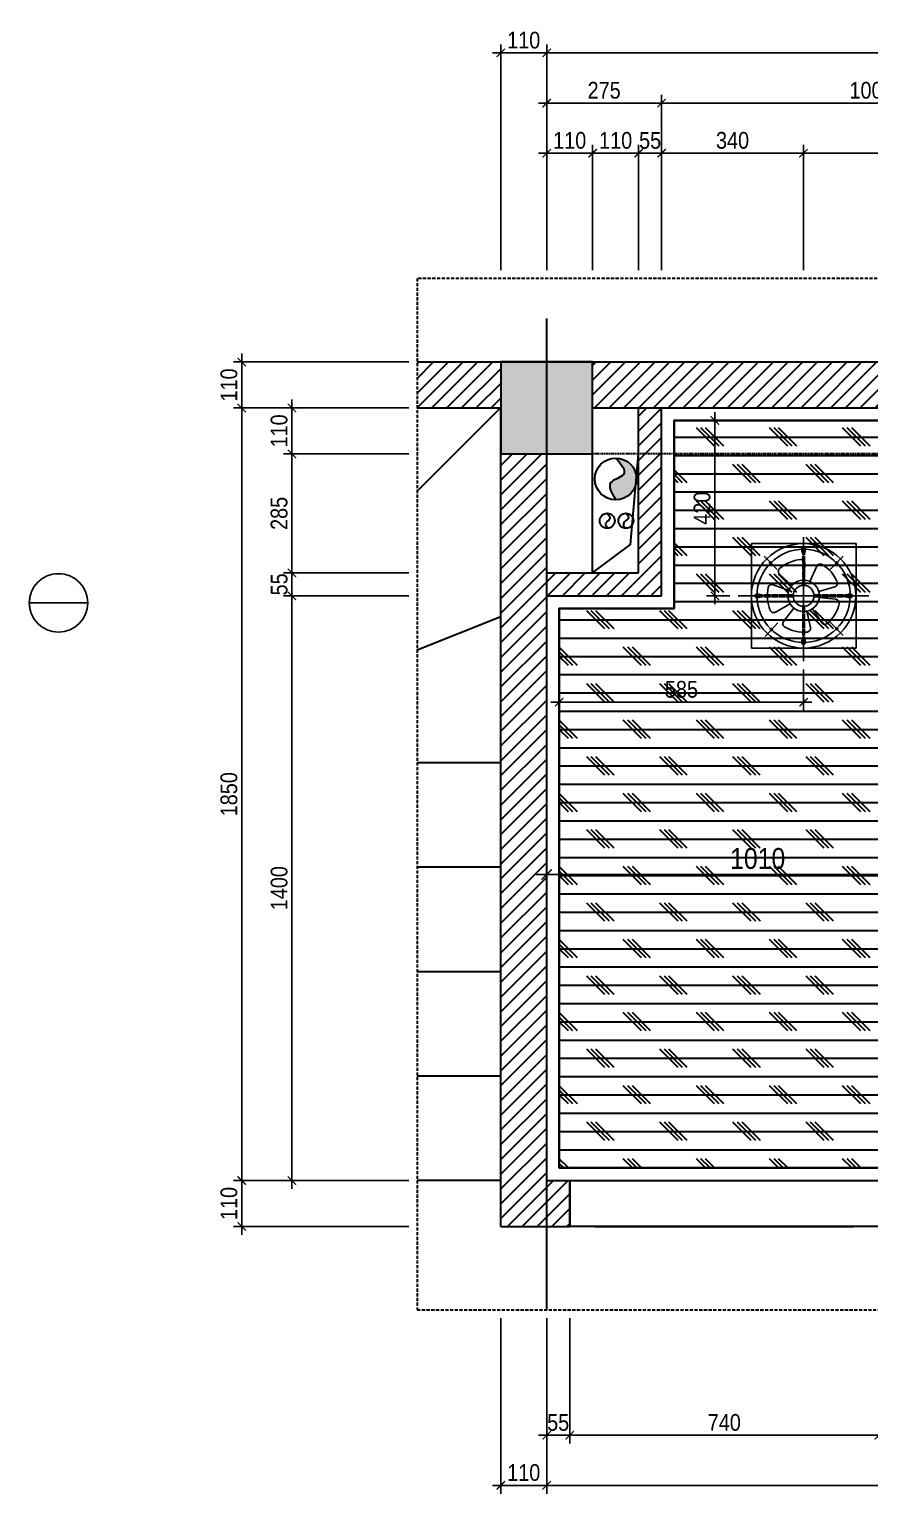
# Model space of a CAD drawing. Header units: millimetres. Extents: x -82962 to 19744, y -138000 to 4535.
# Drawn here: x 4450 to 6462, y -59018 to -55512 of the extents above; entities that cross this region are included whole.
import ezdxf

# ---------------------------------------------------------------- set-up
doc = ezdxf.new("R2010")
doc.units = ezdxf.units.MM
doc.header["$LTSCALE"] = 1000
doc.header["$MEASUREMENT"] = 0
doc.header["$PDMODE"] = 3
doc.linetypes.add('HIDDEN', pattern=[0.375, 0.25, -0.125])
doc.layers.get('0').update_dxf_attribs({"lineweight": 30})
doc.layers.get('DEFPOINTS').update_dxf_attribs({"color": 4, "lineweight": 30})
doc.layers.add('TBD', color=2, linetype='Continuous')
doc.layers.add('THAY', color=4, linetype='Continuous', lineweight=30)
doc.styles.add('ARIAL', font='arial.ttf', dxfattribs={"width": 0.85})
doc.dimstyles.new('DIM 1-100', dxfattribs={"dimscale": 0, "dimtxt": 2, "dimasz": 1, "dimexe": 1, "dimexo": 1, "dimgap": 0.5, "dimtad": 1, "dimdec": 4, "dimrnd": 1, "dimdsep": 46, "dimtxsty": 'ARIAL', "dimblk1": 'ARCHTICK', "dimblk2": 'ARCHTICK', "dimsah": 1, "dimcen": 2, "dimdle": 1, "dimclrd": 9, "dimclre": 9, "dimclrt": 1, "dimadec": 0, "dimazin": 0, "dimtfac": 1, "dimtdec": 4, "dimtix": 1, "dimtmove": 2, "dimatfit": 3, "dimldrblk": 'DOT', "dimfxl": 1, "dimtvp": 1, "dimtolj": 1, "dimarcsym": 0})

# ---------------------------------------------------------------- blocks, each defined once
blk = doc.blocks.new('l17')
at = {"linetype": 'ByBlock'}
blk.add_wipeout([(-175, 0), (-171.7, 33.8), (-166.5, 53.8), (-159.9, 71.2), (-150.3, 89.6), (-136.7, 109.3), (-122.5, 124.9), (-104, 140.8), (-84.3, 153.3), (-59.4, 164.6), (-38.1, 170.8), (-19, 174), (0, 175), (0, 175), (27.6, 172.8), (37, 171), (53.4, 166.7), (74.9, 158.1), (84.4, 153.3), (84.4, 153.3), (96.7, 145.8), (115.1, 131.8), (142.6, 101.5), (152, 86.7), (159.7, 71.6), (166.5, 54), (169.6, 43.2), (173.7, 21), (174.8, 8.6), (174.8, 0), (174, -18.3), (168.9, -45.8), (161.5, -67.4), (151.7, -87.3), (141.5, -103), (133, -113.7), (114.2, -132.6), (103.6, -141.1), (94.7, -147.2), (78, -156.7), (60.9, -164.1), (29.5, -172.5), (13, -174.5), (-9.7, -174.7), (-9.7, -174.7), (-25.6, -173.1), (-45.9, -168.9), (-55.1, -166.1), (-75.3, -158), (-89.6, -150.3), (-101.4, -142.6), (-113.2, -133.5), (-129.6, -117.6), (-139.1, -106.2), (-146.3, -96), (-152.4, -86), (-158.7, -73.7), (-164.2, -60.6), (-169.4, -44), (-172.3, -30.8)], dxfattribs=at).dxf.layer = 'TBD'
at = {"layer": 'TBD', "linetype": 'ByBlock'}
blk.add_line((-175, 0), (175, 0), dxfattribs=at)
blk.add_circle((0, 0), 175, dxfattribs=at)
blk = doc.blocks.new('quat gan tran mb')
at = {"linetype": 'ByBlock'}
blk.add_wipeout([(-179.5, 180.7), (179.5, 180.7), (179.5, -179.5), (-179.5, -179.5)], dxfattribs=at).dxf.layer = 'TBD'
at = {"layer": 'TBD', "color": 8, "linetype": 'ByBlock'}
for p, q in [((0, -224.4), (0, 224.4)), ((-5.8, 153.9), (-5.8, 164)), ((5.8, 153.9), (-5.8, 153.9)), ((-3.2, 146.1), (-5.8, 153.9)), ((3.2, 146.1), (5.8, 153.9)), ((5.8, 153.9), (5.8, 164)), ((-90.7, 90.7), (-136, 136)), ((-14.8, 51.8), (-30.7, 107.1)), ((-3.2, 141), (-3.2, 146.1)), ((-3.2, 146.1), (3.2, 146.1)), ((-3.2, 114.1), (-3.2, 136.5)), ((-3.2, 88.4), (-3.2, 110.9)), ((3.2, 141), (3.2, 146.1)), ((3.2, 114.1), (3.2, 136.5)), ((3.2, 88.4), (3.2, 110.9)), ((5.6, 53.6), (11.6, 110.8)), ((90.7, 90.7), (136, 136)), ((-3.2, 62.7), (-3.2, 85.2)), ((-3.2, 35.8), (-3.2, 59.5)), ((3.2, 62.7), (3.2, 85.2)), ((3.2, 35.8), (3.2, 59.5)), ((44.6, 30.1), (92.4, 62.3)), ((224.4, 0), (-202, 0)), ((-153.9, 5.8), (-164, 5.8)), ((-146.1, 3.2), (-153.9, 5.8)), ((-153.9, 5.8), (-153.9, -5.8)), ((-141, 3.2), (-146.1, 3.2)), ((-146.1, -3.2), (-146.1, 3.2)), ((-114.1, 3.2), (-137, 3.2)), ((-53.8, 1.9), (-111.4, 3.9)), ((-88.4, 3.2), (-110.9, 3.2)), ((-49.2, 21.9), (-101.8, 45.3)), ((-62.7, 3.2), (-85.2, 3.2)), ((-35.8, 3.2), (-59.5, 3.2)), ((35.8, 3.2), (59.5, 3.2)), ((52.7, 11.2), (109, 23.2)), ((62.7, 3.2), (85.2, 3.2)), ((88.4, 3.2), (110.9, 3.2)), ((114.1, 3.2), (136.5, 3.2)), ((141, 3.2), (146.1, 3.2)), ((146.1, 3.2), (153.9, 5.8)), ((146.1, 3.2), (146.1, -3.2)), ((153.9, 5.8), (164, 5.8)), ((153.9, -5.8), (153.9, 5.8)), ((-153.9, -5.8), (-164, -5.8)), ((-146.1, -3.2), (-153.9, -5.8)), ((-141, -3.2), (-146.1, -3.2)), ((-114.1, -3.2), (-137, -3.2)), ((-88.4, -3.2), (-110.9, -3.2)), ((-62.7, -3.2), (-85.2, -3.2)), ((-36, -40), (-74.6, -82.8)), ((-35.8, -3.2), (-59.5, -3.2)), ((-3.2, -35.8), (-3.2, -59.5)), ((3.2, -35.8), (3.2, -59.5)), ((26.9, -46.6), (55.7, -96.5)), ((35.8, -3.2), (59.5, -3.2)), ((42.4, -33.2), (87.8, -68.6)), ((62.7, -3.2), (85.2, -3.2)), ((88.4, -3.2), (110.9, -3.2)), ((114.1, -3.2), (136.5, -3.2)), ((141, -3.2), (146.1, -3.2)), ((146.1, -3.2), (153.9, -5.8)), ((153.9, -5.8), (164, -5.8)), ((-90.7, -90.7), (-136, -136)), ((-18.4, -50.6), (-38.1, -104.7)), ((-3.2, -62.7), (-3.2, -85.2)), ((-3.2, -88.4), (-3.2, -110.9)), ((3.2, -62.7), (3.2, -85.2)), ((3.2, -88.4), (3.2, -110.9)), ((93, -88.3), (139.5, -132.4)), ((-3.2, -146.1), (-5.8, -153.9)), ((-3.2, -114.1), (-3.2, -136.5)), ((-3.2, -141), (-3.2, -146.1)), ((3.2, -146.1), (-3.2, -146.1)), ((3.2, -114.1), (3.2, -136.5)), ((3.2, -141), (3.2, -146.1)), ((3.2, -146.1), (5.8, -153.9)), ((-5.8, -153.9), (-5.8, -164)), ((-5.8, -153.9), (5.8, -153.9)), ((5.8, -153.9), (5.8, -164))]:
    blk.add_line(p, q, dxfattribs=at)
at = {"layer": 'TBD', "linetype": 'ByBlock'}
for p, q in [((-179.5, 180.7), (-179.5, -179.5)), ((179.5, 180.7), (-179.5, 180.7)), ((179.5, -179.5), (179.5, 180.7)), ((-179.5, -179.5), (179.5, -179.5))]:
    blk.add_line(p, q, dxfattribs=at)
at = {"layer": 'TBD', "linetype": 'ByBlock', "extrusion": (0, 0, -1)}
blk.add_ellipse((0, 0), major_axis=(179.5, 0.1), ratio=1, start_param=0.000343, end_param=6.283528, dxfattribs=at)
at = {"layer": 'TBD', "color": 8, "linetype": 'ByBlock', "extrusion": (0, 0, -1)}
for centre, major_axis, start_param, end_param in [((0, 0), (-160.3, 0.7), 3.137083398972083, 9.42026870615167), ((0, 160.3), (2.72, 2.72), 0.785398, 7.068583), ((-113.3, 113.3), (2.72, 2.72), 0.785398, 7.068583), ((0, 0), (88.4, 88.4), 4.460406, 5.103998), ((24.4, 109.5), (9.07, 9.07), 4.031711, 5.717043), ((0, 0), (88.4, 88.4), -0.566142, 0.07745), ((113.3, 113.3), (2.72, 2.72), 0.785398, 7.068583), ((-96.6, 57), (9.07, 9.07), 2.775074, 4.460406), ((0, 0), (-38.1, 38.1), 2.356194490192159, 8.639379797371745), ((-160.3, 0), (-2.72, 2.72), 2.356194490191123, 8.63937979737071), ((0, 0), (25.4, 25.4), 0.785398, 7.068583), ((0, 0), (88.4, 88.4), 0.690495, 1.334087), ((111.7, 10.6), (9.07, 9.07), -0.994838, 0.690495), ((160.3, 0), (-2.72, 2.72), 2.356194490191123, 8.63937979737071), ((0, 0), (88.4, 88.4), 3.203769, 3.847361), ((-84.1, -74.2), (-9.07, 9.07), 3.089233, 4.774565), ((44.6, -102.9), (-9.07, 9.07), 1.832596, 3.517928), ((-113.3, -113.3), (2.72, 2.72), 0.785398, 7.068583), ((0, 0), (88.4, 88.4), 1.947132, 2.590724), ((116.2, -110.3), (2.72, 2.72), 0.785398, 7.068583), ((0, -160.3), (2.72, 2.72), 0.785398, 7.068583)]:
    blk.add_ellipse(centre, major_axis=major_axis, ratio=1, start_param=start_param, end_param=end_param, dxfattribs=at)
at = {"layer": 'TBD', "color": 8, "linetype": 'ByBlock'}
for centre, major_axis, start_param, end_param in [((0, 159), (5.44, 5.44), 6.220521, 7.916646), ((0, 160.3), (2.27, 2.27), 2.356194490189418, 8.639379797369005), ((-43, 103.6), (9.07, 9.07), 5.77704, 7.462372), ((85.2, 72.9), (-9.07, 9.07), 2.949606, 4.634939), ((-159, 0), (5.44, 5.44), 1.508132, 3.204257), ((-160.3, 0), (2.27, 2.27), 2.356194490191307, 8.639379797370893), ((-111.8, -8.9), (9.07, 9.07), 0.750492, 2.435824), ((160.3, 0), (2.27, 2.27), 2.356194490191307, 8.639379797370893), ((159, 0), (5.44, 5.44), 4.649725, 6.345849), ((95.7, -58.5), (-9.07, 9.07), 1.692969, 3.378302), ((-26.1, -109.1), (9.07, 9.07), 2.007129, 3.692461), ((0, -159), (5.44, 5.44), 3.078929, 4.775053), ((0, -160.3), (2.27, 2.27), 2.356194490191307, 8.639379797370893)]:
    blk.add_ellipse(centre, major_axis=major_axis, ratio=1, start_param=start_param, end_param=end_param, dxfattribs=at)
blk = doc.blocks.new('_ARCHTICK')
at = {"color": 0, "linetype": 'ByBlock', "const_width": 0.15}
blk.add_lwpolyline([(-0.5, -0.5), (0.5, 0.5)], dxfattribs=at)
blk = doc.blocks.new('*D579')
at = {"layer": 'DEFPOINTS', "color": 0, "ltscale": 0.2, "transparency": 16777216}
for p in [(5688.6, -57442.2), (6698.6, -57442.2), (5688.6, -57535.7)]:
    blk.add_point(p, dxfattribs=at)
at = {"layer": 'THAY', "color": 9, "lineweight": -2, "ltscale": 0.2, "transparency": 16777216}
for p, q in [((5688.6, -57467.2), (5688.6, -57560.7)), ((6698.6, -57467.2), (6698.6, -57560.7)), ((6723.6, -57535.7), (5663.6, -57535.7))]:
    blk.add_line(p, q, dxfattribs=at)
at = {"layer": 'THAY', "color": 9, "lineweight": -2, "ltscale": 0.2, "transparency": 16777216, "xscale": 25, "yscale": 25, "zscale": 25, "rotation": 180}
blk.add_blockref('_ARCHTICK', (5688.6, -57535.7), dxfattribs=at)
at = {"layer": 'THAY', "color": 9, "lineweight": -2, "ltscale": 0.2, "transparency": 16777216, "xscale": 25, "yscale": 25, "zscale": 25}
blk.add_blockref('_ARCHTICK', (6698.6, -57535.7), dxfattribs=at)
at = {"layer": 'THAY', "color": 1, "ltscale": 0.2, "transparency": 16777216, "insert": (6193.6, -57497.7), "char_height": 50, "attachment_point": 5, "style": 'ARIAL'}
blk.add_mtext('\\A1;1010', dxfattribs=at)
blk = doc.blocks.new('_DOT')
at = {"color": 0, "linetype": 'ByBlock', "ltscale": 10}
blk.add_line((-0.5, 0), (-1, 0), dxfattribs=at)
at = {"color": 0, "linetype": 'ByBlock', "ltscale": 10, "const_width": 0.5}
blk.add_lwpolyline([(-0.25, 0, 1), (0.25, 0, 1)], format="xyb", close=True, dxfattribs=at)
blk = doc.blocks.new('*D631')
at = {"layer": 'DEFPOINTS', "color": 0, "ltscale": 0.2, "transparency": 16777216}
for p in [(5798.6, -55808.5), (5688.6, -56108.5), (5798.6, -56108.5)]:
    blk.add_point(p, dxfattribs=at)
at = {"layer": 'THAY', "color": 9, "lineweight": -2, "ltscale": 0.2, "transparency": 16777216}
for p, q in [((5688.6, -56088.5), (5688.6, -55788.5)), ((5798.6, -56088.5), (5798.6, -55788.5)), ((5668.6, -55808.5), (5818.6, -55808.5))]:
    blk.add_line(p, q, dxfattribs=at)
at = {"layer": 'THAY', "color": 9, "lineweight": -2, "ltscale": 0.2, "transparency": 16777216, "xscale": 19.99999999999999, "yscale": 19.99999999999999, "zscale": 19.99999999999999, "rotation": 180}
blk.add_blockref('_ARCHTICK', (5688.6, -55808.5), dxfattribs=at)
at = {"layer": 'THAY', "color": 9, "lineweight": -2, "ltscale": 0.2, "transparency": 16777216, "xscale": 19.99999999999999, "yscale": 19.99999999999999, "zscale": 19.99999999999999}
blk.add_blockref('_ARCHTICK', (5798.6, -55808.5), dxfattribs=at)
at = {"layer": 'THAY', "color": 1, "ltscale": 0.2, "transparency": 16777216, "insert": (5743.6, -55778), "char_height": 40, "attachment_point": 5, "style": 'ARIAL'}
blk.add_mtext('\\A1;110', dxfattribs=at)
blk = doc.blocks.new('*D632')
at = {"layer": 'DEFPOINTS', "color": 0, "ltscale": 0.2, "transparency": 16777216}
for p in [(5908.6, -55808.5), (5798.6, -56108.5), (5908.6, -56108.5)]:
    blk.add_point(p, dxfattribs=at)
at = {"layer": 'THAY', "color": 9, "lineweight": -2, "ltscale": 0.2, "transparency": 16777216}
for p, q in [((5798.6, -56088.5), (5798.6, -55788.5)), ((5908.6, -56088.5), (5908.6, -55788.5)), ((5778.6, -55808.5), (5928.6, -55808.5))]:
    blk.add_line(p, q, dxfattribs=at)
at = {"layer": 'THAY', "color": 9, "lineweight": -2, "ltscale": 0.2, "transparency": 16777216, "xscale": 19.99999999999999, "yscale": 19.99999999999999, "zscale": 19.99999999999999, "rotation": 180}
blk.add_blockref('_ARCHTICK', (5798.6, -55808.5), dxfattribs=at)
at = {"layer": 'THAY', "color": 9, "lineweight": -2, "ltscale": 0.2, "transparency": 16777216, "xscale": 19.99999999999999, "yscale": 19.99999999999999, "zscale": 19.99999999999999}
blk.add_blockref('_ARCHTICK', (5908.6, -55808.5), dxfattribs=at)
at = {"layer": 'THAY', "color": 1, "ltscale": 0.2, "transparency": 16777216, "insert": (5853.6, -55778), "char_height": 40, "attachment_point": 5, "style": 'ARIAL'}
blk.add_mtext('\\A1;110', dxfattribs=at)
blk = doc.blocks.new('*D633')
at = {"layer": 'DEFPOINTS', "color": 0, "ltscale": 0.2, "transparency": 16777216}
for p in [(5963.6, -55808.5), (5908.6, -56108.5), (5963.6, -56108.5)]:
    blk.add_point(p, dxfattribs=at)
at = {"layer": 'THAY', "color": 9, "lineweight": -2, "ltscale": 0.2, "transparency": 16777216}
for p, q in [((5908.6, -56088.5), (5908.6, -55788.5)), ((5963.6, -56088.5), (5963.6, -55788.5)), ((5908.6, -55808.5), (5888.6, -55808.5)), ((5908.6, -55808.5), (5963.6, -55808.5)), ((5963.6, -55808.5), (5983.6, -55808.5))]:
    blk.add_line(p, q, dxfattribs=at)
at = {"layer": 'THAY', "color": 9, "lineweight": -2, "ltscale": 0.2, "transparency": 16777216, "xscale": 19.99999999999999, "yscale": 19.99999999999999, "zscale": 19.99999999999999}
blk.add_blockref('_ARCHTICK', (5908.6, -55808.5), dxfattribs=at)
at = {"layer": 'THAY', "color": 9, "lineweight": -2, "ltscale": 0.2, "transparency": 16777216, "xscale": 19.99999999999999, "yscale": 19.99999999999999, "zscale": 19.99999999999999, "rotation": 180}
blk.add_blockref('_ARCHTICK', (5963.6, -55808.5), dxfattribs=at)
at = {"layer": 'THAY', "color": 1, "ltscale": 0.2, "transparency": 16777216, "insert": (5936.1, -55778.1), "char_height": 40, "attachment_point": 5, "style": 'ARIAL'}
blk.add_mtext('\\A1;55', dxfattribs=at)
blk = doc.blocks.new('*D634')
at = {"layer": 'DEFPOINTS', "color": 0, "ltscale": 0.2, "transparency": 16777216}
for p in [(6303.2, -55808.5), (5963.6, -56108.5), (6303.2, -56108.5)]:
    blk.add_point(p, dxfattribs=at)
at = {"layer": 'THAY', "color": 9, "lineweight": -2, "ltscale": 0.2, "transparency": 16777216}
for p, q in [((5963.6, -56088.5), (5963.6, -55788.5)), ((6303.2, -56088.5), (6303.2, -55788.5)), ((5943.6, -55808.5), (6323.2, -55808.5))]:
    blk.add_line(p, q, dxfattribs=at)
at = {"layer": 'THAY', "color": 9, "lineweight": -2, "ltscale": 0.2, "transparency": 16777216, "xscale": 19.99999999999999, "yscale": 19.99999999999999, "zscale": 19.99999999999999, "rotation": 180}
blk.add_blockref('_ARCHTICK', (5963.6, -55808.5), dxfattribs=at)
at = {"layer": 'THAY', "color": 9, "lineweight": -2, "ltscale": 0.2, "transparency": 16777216, "xscale": 19.99999999999999, "yscale": 19.99999999999999, "zscale": 19.99999999999999}
blk.add_blockref('_ARCHTICK', (6303.2, -55808.5), dxfattribs=at)
at = {"layer": 'THAY', "color": 1, "ltscale": 0.2, "transparency": 16777216, "insert": (6133.4, -55778), "char_height": 40, "attachment_point": 5, "style": 'ARIAL'}
blk.add_mtext('\\A1;340', dxfattribs=at)
blk = doc.blocks.new('*D635')
at = {"layer": 'DEFPOINTS', "color": 0, "ltscale": 0.2, "transparency": 16777216}
for p in [(6968.6, -55808.5), (6303.2, -56108.5), (6968.6, -56108.5)]:
    blk.add_point(p, dxfattribs=at)
at = {"layer": 'THAY', "color": 9, "lineweight": -2, "ltscale": 0.2, "transparency": 16777216}
for p, q in [((6303.2, -56088.5), (6303.2, -55788.5)), ((6968.6, -56088.5), (6968.6, -55788.5)), ((6283.2, -55808.5), (6988.6, -55808.5))]:
    blk.add_line(p, q, dxfattribs=at)
at = {"layer": 'THAY', "color": 9, "lineweight": -2, "ltscale": 0.2, "transparency": 16777216, "xscale": 19.99999999999999, "yscale": 19.99999999999999, "zscale": 19.99999999999999, "rotation": 180}
blk.add_blockref('_ARCHTICK', (6303.2, -55808.5), dxfattribs=at)
at = {"layer": 'THAY', "color": 9, "lineweight": -2, "ltscale": 0.2, "transparency": 16777216, "xscale": 19.99999999999999, "yscale": 19.99999999999999, "zscale": 19.99999999999999}
blk.add_blockref('_ARCHTICK', (6968.6, -55808.5), dxfattribs=at)
at = {"layer": 'THAY', "color": 1, "ltscale": 0.2, "transparency": 16777216, "insert": (6635.9, -55778), "char_height": 40, "attachment_point": 5, "style": 'ARIAL'}
blk.add_mtext('\\A1;665', dxfattribs=at)
blk = doc.blocks.new('*D639')
at = {"layer": 'DEFPOINTS', "color": 0, "ltscale": 0.2, "transparency": 16777216}
for p in [(5688.6, -55568.5), (5688.6, -56108.5), (7708.6, -56108.5)]:
    blk.add_point(p, dxfattribs=at)
at = {"layer": 'THAY', "color": 9, "lineweight": -2, "ltscale": 0.2, "transparency": 16777216}
for p, q in [((7728.6, -55568.5), (5668.6, -55568.5)), ((5688.6, -56088.5), (5688.6, -55548.5)), ((7708.6, -56088.5), (7708.6, -55548.5))]:
    blk.add_line(p, q, dxfattribs=at)
at = {"layer": 'THAY', "color": 9, "lineweight": -2, "ltscale": 0.2, "transparency": 16777216, "xscale": 19.99999999999999, "yscale": 19.99999999999999, "zscale": 19.99999999999999, "rotation": 180}
blk.add_blockref('_ARCHTICK', (5688.6, -55568.5), dxfattribs=at)
at = {"layer": 'THAY', "color": 9, "lineweight": -2, "ltscale": 0.2, "transparency": 16777216, "xscale": 19.99999999999999, "yscale": 19.99999999999999, "zscale": 19.99999999999999}
blk.add_blockref('_ARCHTICK', (7708.6, -55568.5), dxfattribs=at)
at = {"layer": 'THAY', "color": 1, "ltscale": 0.2, "transparency": 16777216, "insert": (6698.6, -55538), "char_height": 40, "attachment_point": 5, "style": 'ARIAL'}
blk.add_mtext('\\A1;2020', dxfattribs=at)
blk = doc.blocks.new('*D640')
at = {"layer": 'DEFPOINTS', "color": 0, "ltscale": 0.2, "transparency": 16777216}
for p in [(5578.6, -55568.5), (5578.6, -56108.5), (5688.6, -56108.5)]:
    blk.add_point(p, dxfattribs=at)
at = {"layer": 'THAY', "color": 9, "lineweight": -2, "ltscale": 0.2, "transparency": 16777216}
for p, q in [((5708.6, -55568.5), (5558.6, -55568.5)), ((5578.6, -56088.5), (5578.6, -55548.5)), ((5688.6, -56088.5), (5688.6, -55548.5))]:
    blk.add_line(p, q, dxfattribs=at)
at = {"layer": 'THAY', "color": 9, "lineweight": -2, "ltscale": 0.2, "transparency": 16777216, "xscale": 19.99999999999999, "yscale": 19.99999999999999, "zscale": 19.99999999999999, "rotation": 180}
blk.add_blockref('_ARCHTICK', (5578.6, -55568.5), dxfattribs=at)
at = {"layer": 'THAY', "color": 9, "lineweight": -2, "ltscale": 0.2, "transparency": 16777216, "xscale": 19.99999999999999, "yscale": 19.99999999999999, "zscale": 19.99999999999999}
blk.add_blockref('_ARCHTICK', (5688.6, -55568.5), dxfattribs=at)
at = {"layer": 'THAY', "color": 1, "ltscale": 0.2, "transparency": 16777216, "insert": (5633.6, -55538), "char_height": 40, "attachment_point": 5, "style": 'ARIAL'}
blk.add_mtext('\\A1;110', dxfattribs=at)
blk = doc.blocks.new('*D618')
at = {"layer": 'DEFPOINTS', "color": 0, "ltscale": 0.2, "transparency": 16777216}
for p in [(5378.6, -56418.5), (5078.6, -56528.5), (5378.6, -56528.5)]:
    blk.add_point(p, dxfattribs=at)
at = {"layer": 'THAY', "color": 9, "lineweight": -2, "ltscale": 0.2, "transparency": 16777216}
for p, q in [((5358.6, -56418.5), (5058.6, -56418.5)), ((5078.6, -56398.5), (5078.6, -56548.5)), ((5358.6, -56528.5), (5058.6, -56528.5))]:
    blk.add_line(p, q, dxfattribs=at)
at = {"layer": 'THAY', "color": 9, "lineweight": -2, "ltscale": 0.2, "transparency": 16777216, "xscale": 19.99999999999999, "yscale": 19.99999999999999, "zscale": 19.99999999999999}
for p, rotation in [((5078.6, -56418.5), 90), ((5078.6, -56528.5), 270)]:
    blk.add_blockref('_ARCHTICK', p, dxfattribs=dict(at, rotation=rotation))
at = {"layer": 'THAY', "color": 1, "ltscale": 0.2, "transparency": 16777216, "insert": (5048.2, -56473.5), "char_height": 40, "attachment_point": 5, "rotation": 90, "style": 'ARIAL'}
blk.add_mtext('\\A1;110', dxfattribs=at)
blk = doc.blocks.new('*D619')
at = {"layer": 'DEFPOINTS', "color": 0, "ltscale": 0.2, "transparency": 16777216}
for p in [(5378.6, -56528.5), (5078.6, -56813.5), (5378.6, -56813.5)]:
    blk.add_point(p, dxfattribs=at)
at = {"layer": 'THAY', "color": 9, "lineweight": -2, "ltscale": 0.2, "transparency": 16777216}
for p, q in [((5078.6, -56508.5), (5078.6, -56833.5)), ((5358.6, -56528.5), (5058.6, -56528.5)), ((5358.6, -56813.5), (5058.6, -56813.5))]:
    blk.add_line(p, q, dxfattribs=at)
at = {"layer": 'THAY', "color": 9, "lineweight": -2, "ltscale": 0.2, "transparency": 16777216, "xscale": 19.99999999999999, "yscale": 19.99999999999999, "zscale": 19.99999999999999}
for p, rotation in [((5078.6, -56528.5), 90), ((5078.6, -56813.5), 270)]:
    blk.add_blockref('_ARCHTICK', p, dxfattribs=dict(at, rotation=rotation))
at = {"layer": 'THAY', "color": 1, "ltscale": 0.2, "transparency": 16777216, "insert": (5048.2, -56671), "char_height": 40, "attachment_point": 5, "rotation": 90, "style": 'ARIAL'}
blk.add_mtext('\\A1;285', dxfattribs=at)
blk = doc.blocks.new('*D620')
at = {"layer": 'DEFPOINTS', "color": 0, "ltscale": 0.2, "transparency": 16777216}
for p in [(5378.6, -56813.5), (5078.6, -56868.5), (5378.6, -56868.5)]:
    blk.add_point(p, dxfattribs=at)
at = {"layer": 'THAY', "color": 9, "lineweight": -2, "ltscale": 0.2, "transparency": 16777216}
for p, q in [((5078.6, -56813.5), (5078.6, -56793.5)), ((5358.6, -56813.5), (5058.6, -56813.5)), ((5078.6, -56813.5), (5078.6, -56868.5)), ((5358.6, -56868.5), (5058.6, -56868.5)), ((5078.6, -56868.5), (5078.6, -56888.5))]:
    blk.add_line(p, q, dxfattribs=at)
at = {"layer": 'THAY', "color": 9, "lineweight": -2, "ltscale": 0.2, "transparency": 16777216, "xscale": 19.99999999999999, "yscale": 19.99999999999999, "zscale": 19.99999999999999}
for p, rotation in [((5078.6, -56813.5), 270), ((5078.6, -56868.5), 90)]:
    blk.add_blockref('_ARCHTICK', p, dxfattribs=dict(at, rotation=rotation))
at = {"layer": 'THAY', "color": 1, "ltscale": 0.2, "transparency": 16777216, "insert": (5048.3, -56841), "char_height": 40, "attachment_point": 5, "rotation": 90, "style": 'ARIAL'}
blk.add_mtext('\\A1;55', dxfattribs=at)
blk = doc.blocks.new('*D621')
at = {"layer": 'DEFPOINTS', "color": 0, "ltscale": 0.2, "transparency": 16777216}
for p in [(5378.6, -56868.5), (5078.6, -58268.5), (5378.6, -58268.5)]:
    blk.add_point(p, dxfattribs=at)
at = {"layer": 'THAY', "color": 9, "lineweight": -2, "ltscale": 0.2, "transparency": 16777216}
for p, q in [((5358.6, -56868.5), (5058.6, -56868.5)), ((5078.6, -56848.5), (5078.6, -58288.5)), ((5358.6, -58268.5), (5058.6, -58268.5))]:
    blk.add_line(p, q, dxfattribs=at)
at = {"layer": 'THAY', "color": 9, "lineweight": -2, "ltscale": 0.2, "transparency": 16777216, "xscale": 19.99999999999999, "yscale": 19.99999999999999, "zscale": 19.99999999999999}
for p, rotation in [((5078.6, -56868.5), 90), ((5078.6, -58268.5), 270)]:
    blk.add_blockref('_ARCHTICK', p, dxfattribs=dict(at, rotation=rotation))
at = {"layer": 'THAY', "color": 1, "ltscale": 0.2, "transparency": 16777216, "insert": (5048.2, -57568.5), "char_height": 40, "attachment_point": 5, "rotation": 90, "style": 'ARIAL'}
blk.add_mtext('\\A1;1400', dxfattribs=at)
blk = doc.blocks.new('*D622')
at = {"layer": 'DEFPOINTS', "color": 0, "ltscale": 0.2, "transparency": 16777216}
for p in [(5378.6, -58268.5), (4958.6, -58378.5), (5378.6, -58378.5)]:
    blk.add_point(p, dxfattribs=at)
at = {"layer": 'THAY', "color": 9, "lineweight": -2, "ltscale": 0.2, "transparency": 16777216}
for p, q in [((5358.6, -58268.5), (4938.6, -58268.5)), ((4958.6, -58248.5), (4958.6, -58398.5)), ((5358.6, -58378.5), (4938.6, -58378.5))]:
    blk.add_line(p, q, dxfattribs=at)
at = {"layer": 'THAY', "color": 9, "lineweight": -2, "ltscale": 0.2, "transparency": 16777216, "xscale": 19.99999999999999, "yscale": 19.99999999999999, "zscale": 19.99999999999999}
for p, rotation in [((4958.6, -58268.5), 90), ((4958.6, -58378.5), 270)]:
    blk.add_blockref('_ARCHTICK', p, dxfattribs=dict(at, rotation=rotation))
at = {"layer": 'THAY', "color": 1, "ltscale": 0.2, "transparency": 16777216, "insert": (4928.2, -58323.5), "char_height": 40, "attachment_point": 5, "rotation": 90, "style": 'ARIAL'}
blk.add_mtext('\\A1;110', dxfattribs=at)
blk = doc.blocks.new('*D623')
at = {"layer": 'DEFPOINTS', "color": 0, "ltscale": 0.2, "transparency": 16777216}
for p in [(4958.6, -56418.5), (5378.6, -56418.5), (5378.6, -58268.5)]:
    blk.add_point(p, dxfattribs=at)
at = {"layer": 'THAY', "color": 9, "lineweight": -2, "ltscale": 0.2, "transparency": 16777216}
for p, q in [((5358.6, -56418.5), (4938.6, -56418.5)), ((4958.6, -58288.5), (4958.6, -56398.5)), ((5358.6, -58268.5), (4938.6, -58268.5))]:
    blk.add_line(p, q, dxfattribs=at)
at = {"layer": 'THAY', "color": 9, "lineweight": -2, "ltscale": 0.2, "transparency": 16777216, "xscale": 19.99999999999999, "yscale": 19.99999999999999, "zscale": 19.99999999999999}
for p, rotation in [((4958.6, -56418.5), 90), ((4958.6, -58268.5), 270)]:
    blk.add_blockref('_ARCHTICK', p, dxfattribs=dict(at, rotation=rotation))
at = {"layer": 'THAY', "color": 1, "ltscale": 0.2, "transparency": 16777216, "insert": (4928.2, -57343.5), "char_height": 40, "attachment_point": 5, "rotation": 90, "style": 'ARIAL'}
blk.add_mtext('\\A1;1850', dxfattribs=at)
blk = doc.blocks.new('*D641')
at = {"layer": 'DEFPOINTS', "color": 0, "ltscale": 0.2, "transparency": 16777216}
for p in [(5963.6, -55688.5), (5688.6, -56108.5), (5963.6, -56108.5)]:
    blk.add_point(p, dxfattribs=at)
at = {"layer": 'THAY', "color": 9, "lineweight": -2, "ltscale": 0.2, "transparency": 16777216}
for p, q in [((5688.6, -56088.5), (5688.6, -55668.5)), ((5963.6, -56088.5), (5963.6, -55668.5)), ((5668.6, -55688.5), (5983.6, -55688.5))]:
    blk.add_line(p, q, dxfattribs=at)
at = {"layer": 'THAY', "color": 9, "lineweight": -2, "ltscale": 0.2, "transparency": 16777216, "xscale": 19.99999999999999, "yscale": 19.99999999999999, "zscale": 19.99999999999999, "rotation": 180}
blk.add_blockref('_ARCHTICK', (5688.6, -55688.5), dxfattribs=at)
at = {"layer": 'THAY', "color": 9, "lineweight": -2, "ltscale": 0.2, "transparency": 16777216, "xscale": 19.99999999999999, "yscale": 19.99999999999999, "zscale": 19.99999999999999}
blk.add_blockref('_ARCHTICK', (5963.6, -55688.5), dxfattribs=at)
at = {"layer": 'THAY', "color": 1, "ltscale": 0.2, "transparency": 16777216, "insert": (5826.1, -55658), "char_height": 40, "attachment_point": 5, "style": 'ARIAL'}
blk.add_mtext('\\A1;275', dxfattribs=at)
blk = doc.blocks.new('*D642')
at = {"layer": 'DEFPOINTS', "color": 0, "ltscale": 0.2, "transparency": 16777216}
for p in [(6968.6, -55688.5), (5963.6, -56108.5), (6968.6, -56108.5)]:
    blk.add_point(p, dxfattribs=at)
at = {"layer": 'THAY', "color": 9, "lineweight": -2, "ltscale": 0.2, "transparency": 16777216}
for p, q in [((5963.6, -56088.5), (5963.6, -55668.5)), ((6968.6, -56088.5), (6968.6, -55668.5)), ((5943.6, -55688.5), (6988.6, -55688.5))]:
    blk.add_line(p, q, dxfattribs=at)
at = {"layer": 'THAY', "color": 9, "lineweight": -2, "ltscale": 0.2, "transparency": 16777216, "xscale": 19.99999999999999, "yscale": 19.99999999999999, "zscale": 19.99999999999999, "rotation": 180}
blk.add_blockref('_ARCHTICK', (5963.6, -55688.5), dxfattribs=at)
at = {"layer": 'THAY', "color": 9, "lineweight": -2, "ltscale": 0.2, "transparency": 16777216, "xscale": 19.99999999999999, "yscale": 19.99999999999999, "zscale": 19.99999999999999}
blk.add_blockref('_ARCHTICK', (6968.6, -55688.5), dxfattribs=at)
at = {"layer": 'THAY', "color": 1, "ltscale": 0.2, "transparency": 16777216, "insert": (6466.1, -55658), "char_height": 40, "attachment_point": 5, "style": 'ARIAL'}
blk.add_mtext('\\A1;1005', dxfattribs=at)
blk = doc.blocks.new('*D644')
at = {"layer": 'DEFPOINTS', "color": 0, "ltscale": 0.2, "transparency": 16777216}
for p in [(5688.6, -58578.5), (5743.6, -58578.5), (5743.6, -58878.5)]:
    blk.add_point(p, dxfattribs=at)
at = {"layer": 'THAY', "color": 9, "lineweight": -2, "ltscale": 0.2, "transparency": 16777216}
for p, q in [((5688.6, -58598.5), (5688.6, -58898.5)), ((5743.6, -58598.5), (5743.6, -58898.5)), ((5688.6, -58878.5), (5668.6, -58878.5)), ((5688.6, -58878.5), (5743.6, -58878.5)), ((5743.6, -58878.5), (5763.6, -58878.5))]:
    blk.add_line(p, q, dxfattribs=at)
at = {"layer": 'THAY', "color": 9, "lineweight": -2, "ltscale": 0.2, "transparency": 16777216, "xscale": 19.99999999999999, "yscale": 19.99999999999999, "zscale": 19.99999999999999}
blk.add_blockref('_ARCHTICK', (5688.6, -58878.5), dxfattribs=at)
at = {"layer": 'THAY', "color": 9, "lineweight": -2, "ltscale": 0.2, "transparency": 16777216, "xscale": 19.99999999999999, "yscale": 19.99999999999999, "zscale": 19.99999999999999, "rotation": 180}
blk.add_blockref('_ARCHTICK', (5743.6, -58878.5), dxfattribs=at)
at = {"layer": 'THAY', "color": 1, "ltscale": 0.2, "transparency": 16777216, "insert": (5716.1, -58848.1), "char_height": 40, "attachment_point": 5, "style": 'ARIAL'}
blk.add_mtext('\\A1;55', dxfattribs=at)
blk = doc.blocks.new('*D645')
at = {"layer": 'DEFPOINTS', "color": 0, "ltscale": 0.2, "transparency": 16777216}
for p in [(5743.6, -58578.5), (6483.6, -58578.5), (6483.6, -58878.5)]:
    blk.add_point(p, dxfattribs=at)
at = {"layer": 'THAY', "color": 9, "lineweight": -2, "ltscale": 0.2, "transparency": 16777216}
for p, q in [((5743.6, -58598.5), (5743.6, -58898.5)), ((6483.6, -58598.5), (6483.6, -58898.5)), ((5723.6, -58878.5), (6503.6, -58878.5))]:
    blk.add_line(p, q, dxfattribs=at)
at = {"layer": 'THAY', "color": 9, "lineweight": -2, "ltscale": 0.2, "transparency": 16777216, "xscale": 19.99999999999999, "yscale": 19.99999999999999, "zscale": 19.99999999999999, "rotation": 180}
blk.add_blockref('_ARCHTICK', (5743.6, -58878.5), dxfattribs=at)
at = {"layer": 'THAY', "color": 9, "lineweight": -2, "ltscale": 0.2, "transparency": 16777216, "xscale": 19.99999999999999, "yscale": 19.99999999999999, "zscale": 19.99999999999999}
blk.add_blockref('_ARCHTICK', (6483.6, -58878.5), dxfattribs=at)
at = {"layer": 'THAY', "color": 1, "ltscale": 0.2, "transparency": 16777216, "insert": (6113.6, -58848), "char_height": 40, "attachment_point": 5, "style": 'ARIAL'}
blk.add_mtext('\\A1;740', dxfattribs=at)
blk = doc.blocks.new('*D648')
at = {"layer": 'DEFPOINTS', "color": 0, "ltscale": 0.2, "transparency": 16777216}
for p in [(5578.6, -58578.5), (5688.6, -58578.5), (5578.6, -58998.5)]:
    blk.add_point(p, dxfattribs=at)
at = {"layer": 'THAY', "color": 9, "lineweight": -2, "ltscale": 0.2, "transparency": 16777216}
for p, q in [((5578.6, -58598.5), (5578.6, -59018.5)), ((5688.6, -58598.5), (5688.6, -59018.5)), ((5708.6, -58998.5), (5558.6, -58998.5))]:
    blk.add_line(p, q, dxfattribs=at)
at = {"layer": 'THAY', "color": 9, "lineweight": -2, "ltscale": 0.2, "transparency": 16777216, "xscale": 19.99999999999999, "yscale": 19.99999999999999, "zscale": 19.99999999999999, "rotation": 180}
blk.add_blockref('_ARCHTICK', (5578.6, -58998.5), dxfattribs=at)
at = {"layer": 'THAY', "color": 9, "lineweight": -2, "ltscale": 0.2, "transparency": 16777216, "xscale": 19.99999999999999, "yscale": 19.99999999999999, "zscale": 19.99999999999999}
blk.add_blockref('_ARCHTICK', (5688.6, -58998.5), dxfattribs=at)
at = {"layer": 'THAY', "color": 1, "ltscale": 0.2, "transparency": 16777216, "insert": (5633.6, -58968), "char_height": 40, "attachment_point": 5, "style": 'ARIAL'}
blk.add_mtext('\\A1;110', dxfattribs=at)
blk = doc.blocks.new('*D649')
at = {"layer": 'DEFPOINTS', "color": 0, "ltscale": 0.2, "transparency": 16777216}
for p in [(5688.6, -58578.5), (7708.6, -58578.5), (7708.6, -58998.5)]:
    blk.add_point(p, dxfattribs=at)
at = {"layer": 'THAY', "color": 9, "lineweight": -2, "ltscale": 0.2, "transparency": 16777216}
for p, q in [((5688.6, -58598.5), (5688.6, -59018.5)), ((7708.6, -58598.5), (7708.6, -59018.5)), ((5668.6, -58998.5), (7728.6, -58998.5))]:
    blk.add_line(p, q, dxfattribs=at)
at = {"layer": 'THAY', "color": 9, "lineweight": -2, "ltscale": 0.2, "transparency": 16777216, "xscale": 19.99999999999999, "yscale": 19.99999999999999, "zscale": 19.99999999999999, "rotation": 180}
blk.add_blockref('_ARCHTICK', (5688.6, -58998.5), dxfattribs=at)
at = {"layer": 'THAY', "color": 9, "lineweight": -2, "ltscale": 0.2, "transparency": 16777216, "xscale": 19.99999999999999, "yscale": 19.99999999999999, "zscale": 19.99999999999999}
blk.add_blockref('_ARCHTICK', (7708.6, -58998.5), dxfattribs=at)
at = {"layer": 'THAY', "color": 1, "ltscale": 0.2, "transparency": 16777216, "insert": (6698.6, -58968), "char_height": 40, "attachment_point": 5, "style": 'ARIAL'}
blk.add_mtext('\\A1;2020', dxfattribs=at)
blk = doc.blocks.new('*D650')
at = {"layer": 'DEFPOINTS', "color": 0, "ltscale": 0.2, "transparency": 16777216}
for p in [(4958.6, -56308.5), (5378.6, -56308.5), (5378.6, -56418.5)]:
    blk.add_point(p, dxfattribs=at)
at = {"layer": 'THAY', "color": 9, "lineweight": -2, "ltscale": 0.2, "transparency": 16777216}
for p, q in [((5358.6, -56308.5), (4938.6, -56308.5)), ((4958.6, -56438.5), (4958.6, -56288.5)), ((5358.6, -56418.5), (4938.6, -56418.5))]:
    blk.add_line(p, q, dxfattribs=at)
at = {"layer": 'THAY', "color": 9, "lineweight": -2, "ltscale": 0.2, "transparency": 16777216, "xscale": 19.99999999999999, "yscale": 19.99999999999999, "zscale": 19.99999999999999}
for p, rotation in [((4958.6, -56308.5), 90), ((4958.6, -56418.5), 270)]:
    blk.add_blockref('_ARCHTICK', p, dxfattribs=dict(at, rotation=rotation))
at = {"layer": 'THAY', "color": 1, "ltscale": 0.2, "transparency": 16777216, "insert": (4928.2, -56363.5), "char_height": 40, "attachment_point": 5, "rotation": 90, "style": 'ARIAL'}
blk.add_mtext('\\A1;110', dxfattribs=at)
blk = doc.blocks.new('*D654')
at = {"layer": 'DEFPOINTS', "color": 0, "ltscale": 0.2, "transparency": 16777216}
for p in [(6203.5, -56448.5), (6091.1, -56868.5), (6147.3, -56868.5)]:
    blk.add_point(p, dxfattribs=at)
at = {"layer": 'THAY', "color": 9, "lineweight": -2, "ltscale": 0.2, "transparency": 16777216}
for p, q in [((6183.5, -56448.5), (6071.1, -56448.5)), ((6091.1, -56428.5), (6091.1, -56888.5)), ((6127.3, -56868.5), (6071.1, -56868.5))]:
    blk.add_line(p, q, dxfattribs=at)
at = {"layer": 'THAY', "color": 9, "lineweight": -2, "ltscale": 0.2, "transparency": 16777216, "xscale": 19.99999999999999, "yscale": 19.99999999999999, "zscale": 19.99999999999999}
for p, rotation in [((6091.1, -56448.5), 90), ((6091.1, -56868.5), 270)]:
    blk.add_blockref('_ARCHTICK', p, dxfattribs=dict(at, rotation=rotation))
at = {"layer": 'THAY', "color": 1, "ltscale": 0.2, "transparency": 16777216, "insert": (6060.6, -56658.5), "char_height": 40, "attachment_point": 5, "rotation": 90, "style": 'ARIAL'}
blk.add_mtext('\\A1;420', dxfattribs=at)
blk = doc.blocks.new('*D655')
at = {"layer": 'DEFPOINTS', "color": 0, "ltscale": 0.2, "transparency": 16777216}
for p in [(5718.6, -57024.7), (6303.5, -57024.7), (5718.6, -57123.1)]:
    blk.add_point(p, dxfattribs=at)
at = {"layer": 'THAY', "color": 9, "lineweight": -2, "ltscale": 0.2, "transparency": 16777216}
for p, q in [((5718.6, -57044.7), (5718.6, -57143.1)), ((6303.5, -57044.7), (6303.5, -57143.1)), ((6323.5, -57123.1), (5698.6, -57123.1))]:
    blk.add_line(p, q, dxfattribs=at)
at = {"layer": 'THAY', "color": 9, "lineweight": -2, "ltscale": 0.2, "transparency": 16777216, "xscale": 19.99999999999999, "yscale": 19.99999999999999, "zscale": 19.99999999999999, "rotation": 180}
blk.add_blockref('_ARCHTICK', (5718.6, -57123.1), dxfattribs=at)
at = {"layer": 'THAY', "color": 9, "lineweight": -2, "ltscale": 0.2, "transparency": 16777216, "xscale": 19.99999999999999, "yscale": 19.99999999999999, "zscale": 19.99999999999999}
blk.add_blockref('_ARCHTICK', (6303.5, -57123.1), dxfattribs=at)
at = {"layer": 'THAY', "color": 1, "ltscale": 0.2, "transparency": 16777216, "insert": (6011.1, -57092.6), "char_height": 40, "attachment_point": 5, "style": 'ARIAL'}
blk.add_mtext('\\A1;585', dxfattribs=at)

msp = doc.modelspace()

# ---------------------------------------------------------------- hatches: boundary and pattern name
at = {"layer": 'THAY', "ltscale": 0.2}
h = msp.add_hatch(dxfattribs=at)
h.set_pattern_fill('ANSI31', color=256, scale=200, style=0, double=1)
h.set_pattern_definition([(45, (5378.596, -56418.47), (-17.67767, 17.67767), [])])
h.paths.add_polyline_path([(7598.59633, -56308.46884), (5798.59633, -56308.46884), (5798.59633, -56418.46884), (7598.59633, -56418.46884)])
h.paths.add_polyline_path([(7908.59633, -56308.46884), (7818.59633, -56308.46884), (7818.59633, -56418.46884), (7908.59633, -56418.46884)])
h.paths.add_polyline_path([(5578.59633, -56308.46884), (5378.59633, -56308.46884), (5378.59633, -56418.46884), (5578.59633, -56418.46884)])
at = {"layer": 'THAY', "linetype": 'Continuous'}
msp.add_hatch(color=256, dxfattribs=at).paths.add_polyline_path([(5798.59633, -56308.46884), (5578.59633, -56308.46884), (5578.59633, -56528.46884), (5798.59633, -56528.46884)])
h = msp.add_hatch(color=256, dxfattribs=at)
edge = h.paths.add_edge_path()
edge.add_spline(control_points=[(5854.99663, -56538.51362), (5867.09064, -56553.58987), (5889.31468, -56581.29408), (5826.34466, -56593.31247), (5844.0874, -56622.58571), (5853.73254, -56638.49897)], knot_values=[0, 0, 0, 0, 43.0954372189, 79.1924680076, 122.1881183082, 122.1881183082, 122.1881183082, 122.1881183082], degree=3, periodic=0)
edge.add_arc((5853.7874, -56588.499), 50, 269.93713879, 360)
edge.add_arc((5853.7874, -56588.499), 50, 360, 448.61419338)

# ---------------------------------------------------------------- linework, layer by layer
at = {"layer": 'THAY', "ltscale": 0.01}
for p, q in [((5688.59633, -58578.46884), (5688.59633, -56204.07311)), ((5378.59633, -56308.46884), (7908.59633, -56308.46884))]:
    msp.add_line(p, q, dxfattribs=at)
at = {"layer": 'THAY'}
for p, q in [((5378.59633, -56308.46884), (7908.59633, -56308.46884)), ((5378.59633, -56418.46884), (5578.59633, -56418.46884)), ((5378.59633, -56618.03449), (5578.02872, -56418.46884)), ((5798.59633, -56418.46884), (5908.59633, -56418.46884)), ((5798.59633, -56418.46884), (7708.59633, -56418.46884)), ((5378.59633, -56997.94827), (5578.59633, -56917.9891)), ((5578.59633, -57268.46884), (5378.59633, -57268.46884)), ((5578.59633, -57518.46884), (5378.59633, -57518.46884)), ((5578.59633, -57768.46884), (5378.59633, -57768.46884)), ((5578.59633, -58018.46884), (5378.59633, -58018.46884)), ((5578.59633, -58268.46884), (5378.59633, -58268.46884))]:
    msp.add_line(p, q, dxfattribs=at)
at = {"layer": 'THAY', "linetype": 'Continuous'}
for p, q in [((5578.59633, -58378.46884), (5578.59633, -56418.46884)), ((5578.59633, -58378.46884), (5578.59633, -56418.46884)), ((5908.59633, -56813.46884), (5908.59633, -56418.46884)), ((5963.59633, -56868.46884), (5963.59633, -56418.46884)), ((5578.59633, -56528.46884), (5688.59633, -56528.46884)), ((5688.59633, -58268.46884), (5688.59633, -56528.46884)), ((5798.59633, -56813.46884), (5798.59633, -56528.46884)), ((5688.59633, -56813.46884), (5908.59633, -56813.46884)), ((5688.59633, -56868.46884), (5963.59633, -56868.46884)), ((5688.59633, -58268.46884), (5743.59633, -58268.46884)), ((5743.59633, -58268.46884), (5743.59633, -58378.46884)), ((5578.59633, -58378.46884), (5743.59633, -58378.46884))]:
    msp.add_line(p, q, dxfattribs=at)
at = {"layer": 'THAY', "ltscale": 0.2}
msp.add_line((5803.59633, -58378.46884), (6423.59633, -58378.46884), dxfattribs=at)
at = {"layer": 'THAY', "linetype": 'HIDDEN', "ltscale": 0.03}
msp.add_lwpolyline([(7908.59633, -56108.46884), (5378.59633, -56108.46884), (5378.59633, -58578.46884), (7908.59633, -58578.46884)], close=True, dxfattribs=at)
at = {"layer": 'THAY'}
msp.add_lwpolyline([(5798.59633, -56308.46884), (5578.59633, -56308.46884), (5578.59633, -56528.46884), (5798.59633, -56528.46884)], close=True, dxfattribs=at)
at = {"layer": 'THAY', "ltscale": 0.2}
for points in [[(7678.59633, -56558.46884), (7678.59633, -58238.46884), (5718.59633, -58238.46884), (5718.59633, -56898.46884), (5993.59633, -56898.46884), (5993.59633, -56448.46884), (7568.59633, -56448.46884), (7568.59633, -56558.46884), (7678.59633, -56558.46884)], [(5798.59633, -56813.46884), (5889.35115, -56745.64251), (5908.59633, -56528.46884)]]:
    msp.add_lwpolyline(points, dxfattribs=at)
at = {"layer": 'THAY', "linetype": 'HIDDEN', "ltscale": 0.01}
msp.add_lwpolyline([(7598.59633, -56528.46884), (5798.59633, -56528.46884)], dxfattribs=at)
at = {"layer": 'THAY', "ltscale": 0.2}
msp.add_lwpolyline([(5743.59633, -58268.46884), (6483.59633, -58268.46884), (6483.59633, -58378.46884), (5743.59633, -58378.46884)], close=True, dxfattribs=at)
at = {"layer": 'THAY', "linetype": 'Continuous'}
for centre, radius in [((5853.7874, -56588.499), 50), ((5833.54254, -56688.68032), 18), ((5878.27994, -56688.68032), 18)]:
    msp.add_circle(centre, radius, dxfattribs=at)
for points in [[(5854.99663, -56538.51362), (5872.61125, -56577.8448), (5842.08561, -56597.11087), (5853.73254, -56638.49897)], [(5833.33149, -56670.68156), (5839.71355, -56683.89456), (5829.46088, -56695.55321), (5834.60599, -56706.64888)], [(5878.76229, -56670.68679), (5884.29473, -56682.63039), (5874.99867, -56691.11231), (5872.77564, -56701.4116), (5878.85159, -56706.67124)]]:
    msp.add_spline(points, degree=3, dxfattribs=at)

# ---------------------------------------------------------------- block references
at = {"layer": 'THAY', "ltscale": 0.008, "xscale": 0.4000000000232831, "yscale": 0.4000000000232831, "zscale": 0.4000000000232831, "rotation": 180}
msp.add_blockref('l17', (4520.19995, -56885.34535), dxfattribs=at)

# ---------------------------------------------------------------- dimensions: what is measured, and where the dimension line sits
at = {"layer": 'THAY', "ltscale": 0.2}
for base, p1, p2, override, picture, middle in [((5578.59633, -55568.46884), (5688.59633, -56108.46884), (5578.59633, -56108.46884), {"dimscale": 20}, '*D640', (5633.59633, -55538.04592)), ((5688.59633, -55568.46884), (7708.59633, -56108.46884), (5688.59633, -56108.46884), {"dimscale": 20}, '*D639', (6698.59633, -55538.04592)), ((5963.59633, -55688.46884), (5688.59633, -56108.46884), (5963.59633, -56108.46884), {"dimscale": 20}, '*D641', (5826.09633, -55658.04592)), ((6968.59633, -55688.46884), (5963.59633, -56108.46884), (6968.59633, -56108.46884), {"dimscale": 20}, '*D642', (6466.09633, -55658.04592)), ((5798.59633, -55808.46884), (5688.59633, -56108.46884), (5798.59633, -56108.46884), {"dimscale": 20}, '*D631', (5743.59633, -55778.04592)), ((5908.59633, -55808.46884), (5798.59633, -56108.46884), (5908.59633, -56108.46884), {"dimscale": 20}, '*D632', (5853.59633, -55778.04592)), ((5963.59633, -55808.46884), (5908.59633, -56108.46884), (5963.59633, -56108.46884), {"dimscale": 20}, '*D633', (5936.09633, -55778.12778)), ((6303.23075, -55808.46884), (5963.59633, -56108.46884), (6303.23075, -56108.46884), {"dimscale": 20}, '*D634', (6133.41354, -55778.03228)), ((6968.59633, -55808.46884), (6303.23075, -56108.46884), (6968.59633, -56108.46884), {"dimscale": 20}, '*D635', (6635.91354, -55778.04592)), ((5688.59633, -57535.68384), (6698.59633, -57442.2113), (5688.59633, -57442.2113), {"dimscale": 25}, '*D579', (6193.59633, -57497.65519)), ((5578.59633, -58998.46884), (5688.59633, -58578.46884), (5578.59633, -58578.46884), {"dimscale": 20}, '*D648', (5633.59633, -58968.04592)), ((5743.59633, -58878.46884), (5688.59633, -58578.46884), (5743.59633, -58578.46884), {"dimscale": 20}, '*D644', (5716.09633, -58848.12778)), ((7708.59633, -58998.46884), (5688.59633, -58578.46884), (7708.59633, -58578.46884), {"dimscale": 20}, '*D649', (6698.59633, -58968.04592)), ((6483.59633, -58878.46884), (5743.59633, -58578.46884), (6483.59633, -58578.46884), {"dimscale": 20}, '*D645', (6113.59633, -58848.04592))]:
    dim = msp.add_linear_dim(base=base, p1=p1, p2=p2, dimstyle='DIM 1-100', override=override, dxfattribs=at)
    dim.commit()
    dim.dimension.update_dxf_attribs({"geometry": picture, "text_midpoint": middle})
for base, p1, p2, picture, middle in [((4958.59633, -56308.46884), (5378.59633, -56418.46884), (5378.59633, -56308.46884), '*D650', (4928.17342, -56363.46884)), ((4958.59633, -56418.46884), (5378.59633, -58268.46884), (5378.59633, -56418.46884), '*D623', (4928.17342, -57343.46884)), ((5078.59633, -56528.46884), (5378.59633, -56418.46884), (5378.59633, -56528.46884), '*D618', (5048.17342, -56473.46884)), ((5078.59633, -56813.46884), (5378.59633, -56528.46884), (5378.59633, -56813.46884), '*D619', (5048.17342, -56670.96884)), ((5078.59633, -56868.46884), (5378.59633, -56813.46884), (5378.59633, -56868.46884), '*D620', (5048.25527, -56840.96884)), ((5078.59633, -58268.46884), (5378.59633, -56868.46884), (5378.59633, -58268.46884), '*D621', (5048.17342, -57568.46884)), ((4958.59633, -58378.46884), (5378.59633, -58268.46884), (5378.59633, -58378.46884), '*D622', (4928.17342, -58323.46884))]:
    dim = msp.add_linear_dim(base=base, p1=p1, p2=p2, angle=90, dimstyle='DIM 1-100', override={"dimscale": 20}, dxfattribs=at)
    dim.commit()
    dim.dimension.update_dxf_attribs({"geometry": picture, "text_midpoint": middle})

# ---------------------------------------------------------------- next in the draw order: block references
at = {"layer": 'THAY', "xscale": 0.6963788301218301, "yscale": 0.6963788301218301, "zscale": 0.6963788301218301, "rotation": 270}
msp.add_blockref('quat gan tran mb', (6303.52427, -56868.46884), dxfattribs=at)

# ---------------------------------------------------------------- next in the draw order: hatches: boundary and pattern name
at = {"layer": 'THAY', "ltscale": 0.2}
h = msp.add_hatch(dxfattribs=at)
h.set_pattern_fill('ANSI31', color=256, scale=200, style=0, double=1)
h.set_pattern_definition([(45, (5939.07, -56478.633), (-17.67767, 17.67767), [])])
h.paths.add_polyline_path([(5963.59633, -56418.46884), (5908.59633, -56418.46884), (5908.59633, -56528.46884), (5963.59633, -56528.46884)])
h.paths.add_polyline_path([(5963.59633, -56528.46884), (5908.59633, -56528.46884), (5908.59633, -56813.46884), (5688.59633, -56813.46884), (5688.59633, -56868.46884), (5963.59633, -56868.46884)])
h.paths.add_polyline_path([(7818.59633, -56528.46884), (7708.59633, -56528.46884), (7708.59633, -57368.46884), (7708.59633, -58268.46884), (6483.59633, -58268.46884), (6483.59633, -58378.46884), (7818.59633, -58378.46884)])
h.paths.add_polyline_path([(5743.59633, -58268.46884), (5688.59633, -58268.46884), (5688.59633, -58378.46884), (5743.59633, -58378.46884)])
h.paths.add_polyline_path([(5688.59633, -56528.46884), (5578.59633, -56528.46884), (5578.59633, -58378.46884), (5688.59633, -58378.46884)])
h = msp.add_hatch(dxfattribs=at)
h.set_pattern_fill('CORK', color=256, scale=350, style=0)
h.set_pattern_definition([(0, (5718.596, -58238.47), (0, 43.75), []), (135, (5740.47, -58260.34), (-87.5, -87.5), [61.872, -61.872]), (135, (5751.41, -58260.34), (-87.5, -87.5), [61.872, -61.872]), (135, (5762.35, -58260.34), (-87.5, -87.5), [61.872, -61.872])])
h.paths.add_polyline_path([(7678.59633, -57446.37919), (7678.59633, -57398.46884), (7678.59633, -56558.46884), (7568.59633, -56558.46884), (7568.59633, -56448.46884), (5993.59633, -56448.46884), (5993.59633, -56898.46884), (5718.59633, -56898.46884), (5718.59633, -58238.46884), (7678.59633, -58238.46884)])

# ---------------------------------------------------------------- next in the draw order: linework, layer by layer
msp.add_lwpolyline([(7678.59633, -57446.37919), (7678.59633, -57398.46884), (7678.59633, -56558.46884), (7568.59633, -56558.46884), (7568.59633, -56448.46884), (5993.59633, -56448.46884), (5993.59633, -56898.46884), (5718.59633, -56898.46884), (5718.59633, -58238.46884), (7678.59633, -58238.46884), (7678.59633, -57446.37919)], dxfattribs=at)

# ---------------------------------------------------------------- next in the draw order: dimensions: what is measured, and where the dimension line sits
dim = msp.add_linear_dim(base=(6091.06883, -56868.46884), p1=(6203.45433, -56448.46884), p2=(6147.28293, -56868.46884), angle=90, dimstyle='DIM 1-100', override={"dimscale": 20}, dxfattribs=at)
dim.commit()
dim.dimension.update_dxf_attribs({"geometry": '*D654', "text_midpoint": (6060.64591, -56658.46884)})
dim = msp.add_linear_dim(base=(5718.59633, -57123.06573), p1=(6303.52427, -57024.71018), p2=(5718.59633, -57024.71018), dimstyle='DIM 1-100', override={"dimscale": 20}, dxfattribs=at)
dim.commit()
dim.dimension.update_dxf_attribs({"geometry": '*D655', "text_midpoint": (6011.0603, -57092.64281)})

doc.saveas('drawing.dxf')
